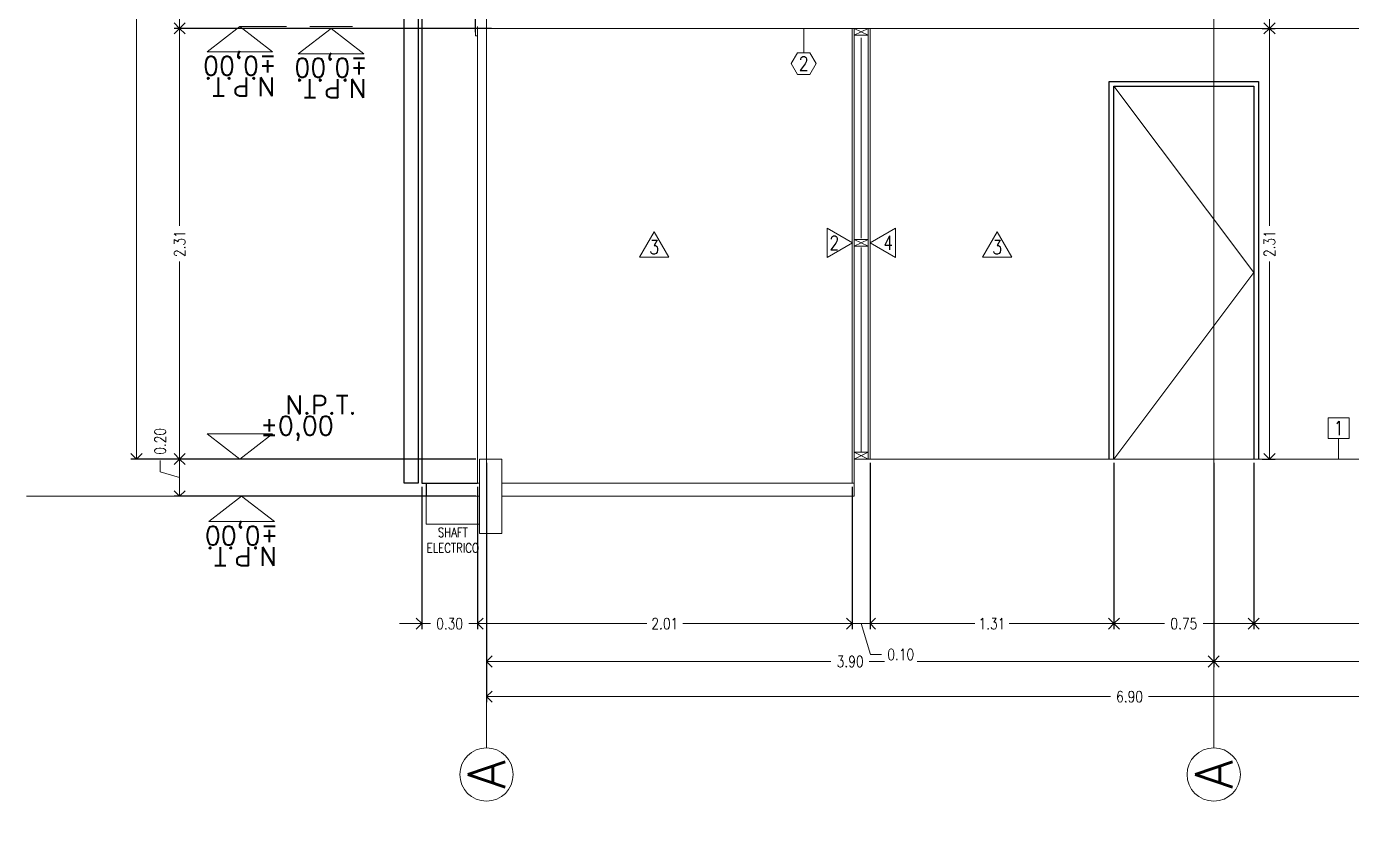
# Model space of a CAD drawing. Header units: inches. Extents: x 10.8 to 60.4, y 12.2 to 79.7.
# Drawn here: x 46.15 to 53.26, y 15.49 to 19.75 of the extents above; entities that cross this region are included whole.
import ezdxf
from ezdxf.enums import TextEntityAlignment as Align

# ---------------------------------------------------------------- set-up
doc = ezdxf.new("R2010")
doc.units = ezdxf.units.IN
doc.header["$MEASUREMENT"] = 0
doc.linetypes.add('HIDDEN', pattern=[0.375, 0.25, -0.125])
doc.layers.get('DEFPOINTS').update_dxf_attribs({"color": 210})
for name, color, linetype, lineweight in [('A-ANNO-DIMS', 3, 'Continuous', 18), ('A-ANNO-SYMB', 3, 'Continuous', 18), ('A-ANNO-TEXT', 3, 'Continuous', 18), ('A-DETL-MBND', 3, 'Continuous', 18), ('A-ELEV-IDEN', 3, 'Continuous', 18), ('A-ELEV-MBE2', 4, 'Continuous', 25), ('A-ELEV-OVHD', 3, 'HIDDEN', 18), ('A-WALL-PATT', 8, 'Continuous', 18), ('A-WALL-STUD', 3, 'Continuous', 18)]:
    doc.layers.add(name, color=color, linetype=linetype, lineweight=lineweight)
doc.styles.add('E-ROMANS', font='romans.shx', dxfattribs={"width": 0.8})
doc.dimstyles.new('E-0050_ARW_12', dxfattribs={"dimscale": 0.001, "dimtxt": 60, "dimasz": 60, "dimexe": 30, "dimexo": 20, "dimgap": 30, "dimtad": 0, "dimzin": 0, "dimdsep": 46, "dimtxsty": 'E-ROMANS', "dimblk": 'OPEN90', "dimcen": 30, "dimclrd": 256, "dimclre": 256, "dimclrt": 256, "dimadec": 0, "dimazin": 0, "dimtfac": 1, "dimtmove": 1, "dimatfit": 3, "dimldrblk": 'OPEN90', "dimfxl": 1, "dimtfill": 1, "dimtolj": 1, "dimtzin": 0, "dimlwd": -1, "dimarcsym": 0})

# ---------------------------------------------------------------- blocks, each defined once
blk = doc.blocks.new('_Open90')
at = {"color": 0, "linetype": 'ByBlock', "lineweight": -2}
for p, q in [((0, 0), (-1, 0)), ((-0.5, 0.5), (0, 0)), ((0, 0), (-0.5, -0.5))]:
    blk.add_line(p, q, dxfattribs=at)
blk = doc.blocks.new('*D1380')
at = {"layer": 'A-ANNO-DIMS', "lineweight": -2, "transparency": 16777216}
for p, q in [((48.6151, 17.4017), (48.6151, 16.1266)), ((55.5171, 15.5069), (55.5171, 16.1866))]:
    blk.add_line(p, q, dxfattribs=at)
at = {"layer": 'A-ANNO-DIMS', "transparency": 16777216}
for p, q in [((48.6751, 16.1566), (51.9641, 16.1566)), ((55.4571, 16.1566), (52.1681, 16.1566))]:
    blk.add_line(p, q, dxfattribs=at)
at = {"layer": 'DEFPOINTS', "color": 0, "transparency": 16777216}
for p in [(48.6151, 17.4217), (55.5171, 16.1566), (55.5171, 15.4869)]:
    blk.add_point(p, dxfattribs=at)
at = {"layer": 'A-ANNO-DIMS', "transparency": 16777216, "xscale": 0.06, "yscale": 0.06, "zscale": 0.06, "rotation": 180}
blk.add_blockref('_Open90', (48.6151, 16.1566), dxfattribs=at)
at = {"layer": 'A-ANNO-DIMS', "transparency": 16777216, "xscale": 0.06, "yscale": 0.06, "zscale": 0.06}
blk.add_blockref('_Open90', (55.5171, 16.1566), dxfattribs=at)
at = {"layer": 'A-ANNO-DIMS', "transparency": 16777216, "insert": (52.0661, 16.1566), "char_height": 0.06, "attachment_point": 5, "style": 'E-ROMANS', "bg_fill": 3, "box_fill_scale": 1.25, "bg_fill_color": 256, "bg_fill_true_color": 13158600, "bg_fill_transparency": 0}
blk.add_mtext('\\A1;6.90', dxfattribs=at)
blk = doc.blocks.new('*D1301')
at = {"layer": 'A-ANNO-DIMS', "lineweight": -2, "transparency": 16777216}
for p, q in [((55.5171, 17.5413), (55.5171, 16.3152)), ((52.5181, 17.4113), (52.5181, 16.3152))]:
    blk.add_line(p, q, dxfattribs=at)
at = {"layer": 'A-ANNO-DIMS', "transparency": 16777216}
for p, q in [((52.5781, 16.3452), (53.9145, 16.3452)), ((55.4571, 16.3452), (54.1207, 16.3452))]:
    blk.add_line(p, q, dxfattribs=at)
at = {"layer": 'DEFPOINTS', "color": 0, "transparency": 16777216}
for p in [(55.5171, 17.5613), (52.5181, 17.4313), (55.5171, 16.3452)]:
    blk.add_point(p, dxfattribs=at)
at = {"layer": 'A-ANNO-DIMS', "transparency": 16777216, "xscale": 0.06, "yscale": 0.06, "zscale": 0.06, "rotation": 180}
blk.add_blockref('_Open90', (52.5181, 16.3452), dxfattribs=at)
at = {"layer": 'A-ANNO-DIMS', "transparency": 16777216, "xscale": 0.06, "yscale": 0.06, "zscale": 0.06}
blk.add_blockref('_Open90', (55.5171, 16.3452), dxfattribs=at)
at = {"layer": 'A-ANNO-DIMS', "transparency": 16777216, "insert": (54.0176, 16.3452), "char_height": 0.06, "attachment_point": 5, "style": 'E-ROMANS', "bg_fill": 3, "box_fill_scale": 1.25, "bg_fill_color": 256, "bg_fill_true_color": 13158600, "bg_fill_transparency": 0}
blk.add_mtext('\\A1;3.00', dxfattribs=at)
blk = doc.blocks.new('*D1302')
at = {"layer": 'A-ANNO-DIMS', "lineweight": -2, "transparency": 16777216}
for p, q in [((48.6151, 17.4113), (48.6151, 16.3152)), ((52.5181, 17.4113), (52.5181, 16.3152))]:
    blk.add_line(p, q, dxfattribs=at)
at = {"layer": 'A-ANNO-DIMS', "transparency": 16777216}
for p, q in [((48.6751, 16.3452), (50.4635, 16.3452)), ((52.4581, 16.3452), (50.6697, 16.3452))]:
    blk.add_line(p, q, dxfattribs=at)
at = {"layer": 'DEFPOINTS', "color": 0, "transparency": 16777216}
for p in [(48.6151, 17.4313), (52.5181, 17.4313), (48.6151, 16.3452)]:
    blk.add_point(p, dxfattribs=at)
at = {"layer": 'A-ANNO-DIMS', "transparency": 16777216, "xscale": 0.06, "yscale": 0.06, "zscale": 0.06, "rotation": 180}
blk.add_blockref('_Open90', (48.6151, 16.3452), dxfattribs=at)
at = {"layer": 'A-ANNO-DIMS', "transparency": 16777216, "xscale": 0.06, "yscale": 0.06, "zscale": 0.06}
blk.add_blockref('_Open90', (52.5181, 16.3452), dxfattribs=at)
at = {"layer": 'A-ANNO-DIMS', "transparency": 16777216, "insert": (50.5666, 16.3452), "char_height": 0.06, "attachment_point": 5, "style": 'E-ROMANS', "bg_fill": 3, "box_fill_scale": 1.25, "bg_fill_color": 256, "bg_fill_true_color": 13158600, "bg_fill_transparency": 0}
blk.add_mtext('\\A1;3.90', dxfattribs=at)
blk = doc.blocks.new('*D1304')
at = {"layer": 'A-ANNO-DIMS', "transparency": 16777216}
for p, q in [((46.8633, 17.3628), (46.8633, 17.4228)), ((46.9683, 17.3313), (46.8633, 17.3628)), ((46.9683, 17.2913), (46.9683, 17.3713))]:
    blk.add_line(p, q, dxfattribs=at)
at = {"layer": 'A-ANNO-DIMS', "lineweight": -2, "transparency": 16777216}
for p, q in [((48.5576, 17.4313), (46.9383, 17.4313)), ((48.5576, 17.2313), (46.9383, 17.2313))]:
    blk.add_line(p, q, dxfattribs=at)
at = {"layer": 'DEFPOINTS', "color": 0, "transparency": 16777216}
for p in [(46.9683, 17.4313), (48.5776, 17.4313), (48.5776, 17.2313)]:
    blk.add_point(p, dxfattribs=at)
at = {"layer": 'A-ANNO-DIMS', "transparency": 16777216, "xscale": 0.06, "yscale": 0.06, "zscale": 0.06, "rotation": 270}
blk.add_blockref('_Open90', (46.9683, 17.2313), dxfattribs=at)
at = {"layer": 'A-ANNO-DIMS', "transparency": 16777216, "insert": (46.8633, 17.526), "char_height": 0.06, "attachment_point": 5, "rotation": 90, "style": 'E-ROMANS', "bg_fill": 3, "box_fill_scale": 1.25, "bg_fill_color": 256, "bg_fill_true_color": 13158600, "bg_fill_transparency": 0}
blk.add_mtext('\\A1;0.20', dxfattribs=at)
at = {"layer": 'A-ANNO-DIMS', "transparency": 16777216, "xscale": 0.06, "yscale": 0.06, "zscale": 0.06, "rotation": 90}
blk.add_blockref('_Open90', (46.9683, 17.4313), dxfattribs=at)
blk = doc.blocks.new('*D1305')
at = {"layer": 'A-ANNO-DIMS', "lineweight": -2, "transparency": 16777216}
for p, q in [((48.6426, 19.7413), (46.9383, 19.7413)), ((48.5576, 17.4313), (46.9383, 17.4313))]:
    blk.add_line(p, q, dxfattribs=at)
at = {"layer": 'A-ANNO-DIMS', "transparency": 16777216}
for p, q in [((46.9683, 19.6813), (46.9683, 18.6826)), ((46.9683, 17.4913), (46.9683, 18.49))]:
    blk.add_line(p, q, dxfattribs=at)
at = {"layer": 'DEFPOINTS', "color": 0, "transparency": 16777216}
for p in [(46.9683, 19.7413), (48.6626, 19.7413), (48.5776, 17.4313)]:
    blk.add_point(p, dxfattribs=at)
at = {"layer": 'A-ANNO-DIMS', "transparency": 16777216, "xscale": 0.06, "yscale": 0.06, "zscale": 0.06}
for p, rotation in [((46.9683, 19.7413), 90), ((46.9683, 17.4313), 270)]:
    blk.add_blockref('_Open90', p, dxfattribs=dict(at, rotation=rotation))
at = {"layer": 'A-ANNO-DIMS', "transparency": 16777216, "insert": (46.9683, 18.5863), "char_height": 0.06, "attachment_point": 5, "rotation": 90, "style": 'E-ROMANS', "bg_fill": 3, "box_fill_scale": 1.25, "bg_fill_color": 256, "bg_fill_true_color": 13158600, "bg_fill_transparency": 0}
blk.add_mtext('\\A1;2.31', dxfattribs=at)
blk = doc.blocks.new('*D1306')
at = {"layer": 'A-ANNO-DIMS', "transparency": 16777216}
for p, q in [((46.8633, 19.8653), (46.8633, 19.9253)), ((46.9683, 19.8338), (46.8633, 19.8653)), ((46.9683, 19.8013), (46.9683, 19.8663))]:
    blk.add_line(p, q, dxfattribs=at)
at = {"layer": 'A-ANNO-DIMS', "lineweight": -2, "transparency": 16777216}
for p, q in [((48.6316, 19.9263), (46.9383, 19.9263)), ((48.6426, 19.7413), (46.9383, 19.7413))]:
    blk.add_line(p, q, dxfattribs=at)
at = {"layer": 'DEFPOINTS', "color": 0, "transparency": 16777216}
for p in [(46.9683, 19.9263), (48.6516, 19.9263), (48.6626, 19.7413)]:
    blk.add_point(p, dxfattribs=at)
at = {"layer": 'A-ANNO-DIMS', "transparency": 16777216, "xscale": 0.06, "yscale": 0.06, "zscale": 0.06, "rotation": 270}
blk.add_blockref('_Open90', (46.9683, 19.7413), dxfattribs=at)
at = {"layer": 'A-ANNO-DIMS', "transparency": 16777216, "insert": (46.8633, 20.0273), "char_height": 0.06, "attachment_point": 5, "rotation": 90, "style": 'E-ROMANS', "bg_fill": 3, "box_fill_scale": 1.25, "bg_fill_color": 256, "bg_fill_true_color": 13158600, "bg_fill_transparency": 0}
blk.add_mtext('\\A1;0.19', dxfattribs=at)
at = {"layer": 'A-ANNO-DIMS', "transparency": 16777216, "xscale": 0.06, "yscale": 0.06, "zscale": 0.06, "rotation": 90}
blk.add_blockref('_Open90', (46.9683, 19.9263), dxfattribs=at)
blk = doc.blocks.new('*D1308')
at = {"layer": 'A-ANNO-DIMS', "lineweight": -2, "transparency": 16777216}
for p, q in [((48.2351, 23.6283), (46.7065, 23.6283)), ((48.5576, 17.4313), (46.7065, 17.4313))]:
    blk.add_line(p, q, dxfattribs=at)
at = {"layer": 'A-ANNO-DIMS', "transparency": 16777216}
for p, q in [((46.7365, 23.5683), (46.7365, 20.6318)), ((46.7365, 17.4913), (46.7365, 20.4278))]:
    blk.add_line(p, q, dxfattribs=at)
at = {"layer": 'DEFPOINTS', "color": 0, "transparency": 16777216}
for p in [(46.7365, 23.6283), (48.2551, 23.6283), (48.5776, 17.4313)]:
    blk.add_point(p, dxfattribs=at)
at = {"layer": 'A-ANNO-DIMS', "transparency": 16777216, "xscale": 0.06, "yscale": 0.06, "zscale": 0.06}
for p, rotation in [((46.7365, 23.6283), 90), ((46.7365, 17.4313), 270)]:
    blk.add_blockref('_Open90', p, dxfattribs=dict(at, rotation=rotation))
at = {"layer": 'A-ANNO-DIMS', "transparency": 16777216, "insert": (46.7365, 20.5298), "char_height": 0.06, "attachment_point": 5, "rotation": 90, "style": 'E-ROMANS', "bg_fill": 3, "box_fill_scale": 1.25, "bg_fill_color": 256, "bg_fill_true_color": 13158600, "bg_fill_transparency": 0}
blk.add_mtext('\\A1;6.20', dxfattribs=at)
blk = doc.blocks.new('*D1398')
at = {"layer": 'A-ANNO-DIMS', "lineweight": -2, "transparency": 16777216}
for p, q in [((48.2676, 17.2813), (48.2676, 16.5181)), ((48.5666, 17.2813), (48.5666, 16.5181))]:
    blk.add_line(p, q, dxfattribs=at)
at = {"layer": 'A-ANNO-DIMS', "transparency": 16777216}
for p, q in [((48.2076, 16.5481), (48.1476, 16.5481)), ((48.2676, 16.5481), (48.314, 16.5481)), ((48.5666, 16.5481), (48.5203, 16.5481)), ((48.6266, 16.5481), (48.6866, 16.5481))]:
    blk.add_line(p, q, dxfattribs=at)
at = {"layer": 'DEFPOINTS', "color": 0, "transparency": 16777216}
for p in [(48.2676, 17.3013), (48.5666, 17.3013), (48.5666, 16.5481)]:
    blk.add_point(p, dxfattribs=at)
at = {"layer": 'A-ANNO-DIMS', "transparency": 16777216, "xscale": 0.06, "yscale": 0.06, "zscale": 0.06}
blk.add_blockref('_Open90', (48.2676, 16.5481), dxfattribs=at)
at = {"layer": 'A-ANNO-DIMS', "transparency": 16777216, "xscale": 0.06, "yscale": 0.06, "zscale": 0.06, "rotation": 180}
blk.add_blockref('_Open90', (48.5666, 16.5481), dxfattribs=at)
at = {"layer": 'A-ANNO-DIMS', "transparency": 16777216, "insert": (48.4171, 16.5481), "char_height": 0.06, "attachment_point": 5, "style": 'E-ROMANS', "bg_fill": 3, "box_fill_scale": 1.25, "bg_fill_color": 256, "bg_fill_true_color": 13158600, "bg_fill_transparency": 0}
blk.add_mtext('\\A1;0.30', dxfattribs=at)
blk = doc.blocks.new('*D1399')
at = {"layer": 'A-ANNO-DIMS', "lineweight": -2, "transparency": 16777216}
for p, q in [((48.5666, 17.2813), (48.5666, 16.5181)), ((50.5776, 17.2813), (50.5776, 16.5181))]:
    blk.add_line(p, q, dxfattribs=at)
at = {"layer": 'A-ANNO-DIMS', "transparency": 16777216}
for p, q in [((48.6266, 16.5481), (49.4758, 16.5481)), ((50.5176, 16.5481), (49.6684, 16.5481))]:
    blk.add_line(p, q, dxfattribs=at)
at = {"layer": 'DEFPOINTS', "color": 0, "transparency": 16777216}
for p in [(48.5666, 17.3013), (50.5776, 17.3013), (50.5776, 16.5481)]:
    blk.add_point(p, dxfattribs=at)
at = {"layer": 'A-ANNO-DIMS', "transparency": 16777216, "xscale": 0.06, "yscale": 0.06, "zscale": 0.06, "rotation": 180}
blk.add_blockref('_Open90', (48.5666, 16.5481), dxfattribs=at)
at = {"layer": 'A-ANNO-DIMS', "transparency": 16777216, "xscale": 0.06, "yscale": 0.06, "zscale": 0.06}
blk.add_blockref('_Open90', (50.5776, 16.5481), dxfattribs=at)
at = {"layer": 'A-ANNO-DIMS', "transparency": 16777216, "insert": (49.5721, 16.5481), "char_height": 0.06, "attachment_point": 5, "style": 'E-ROMANS', "bg_fill": 3, "box_fill_scale": 1.25, "bg_fill_color": 256, "bg_fill_true_color": 13158600, "bg_fill_transparency": 0}
blk.add_mtext('\\A1;2.01', dxfattribs=at)
blk = doc.blocks.new('*D1309')
at = {"layer": 'A-ANNO-DIMS', "lineweight": -2, "transparency": 16777216}
for p, q in [((50.6736, 17.4113), (50.6736, 16.5181)), ((50.5776, 17.2813), (50.5776, 16.5181))]:
    blk.add_line(p, q, dxfattribs=at)
at = {"layer": 'A-ANNO-DIMS', "transparency": 16777216}
for p, q in [((50.5176, 16.5481), (50.4576, 16.5481)), ((50.5776, 16.5481), (50.6736, 16.5481)), ((50.5776, 16.5481), (50.6736, 16.5481)), ((50.6256, 16.5481), (50.6751, 16.3831)), ((50.7336, 16.5481), (50.7936, 16.5481)), ((50.6751, 16.3831), (50.7351, 16.3831))]:
    blk.add_line(p, q, dxfattribs=at)
at = {"layer": 'DEFPOINTS', "color": 0, "transparency": 16777216}
for p in [(50.6736, 17.4313), (50.5776, 17.3013), (50.6736, 16.5481)]:
    blk.add_point(p, dxfattribs=at)
at = {"layer": 'A-ANNO-DIMS', "transparency": 16777216, "xscale": 0.06, "yscale": 0.06, "zscale": 0.06}
blk.add_blockref('_Open90', (50.5776, 16.5481), dxfattribs=at)
at = {"layer": 'A-ANNO-DIMS', "transparency": 16777216, "xscale": 0.06, "yscale": 0.06, "zscale": 0.06, "rotation": 180}
blk.add_blockref('_Open90', (50.6736, 16.5481), dxfattribs=at)
at = {"layer": 'A-ANNO-DIMS', "transparency": 16777216, "insert": (50.8383, 16.3831), "char_height": 0.06, "attachment_point": 5, "style": 'E-ROMANS', "bg_fill": 3, "box_fill_scale": 1.25, "bg_fill_color": 256, "bg_fill_true_color": 13158600, "bg_fill_transparency": 0}
blk.add_mtext('\\A1;0.10', dxfattribs=at)
blk = doc.blocks.new('*D1310')
at = {"layer": 'A-ANNO-DIMS', "lineweight": -2, "transparency": 16777216}
for p, q in [((50.6736, 17.4113), (50.6736, 16.5181)), ((51.9826, 17.4113), (51.9826, 16.5181))]:
    blk.add_line(p, q, dxfattribs=at)
at = {"layer": 'A-ANNO-DIMS', "transparency": 16777216}
for p, q in [((50.7336, 16.5481), (51.2352, 16.5481)), ((51.9226, 16.5481), (51.421, 16.5481))]:
    blk.add_line(p, q, dxfattribs=at)
at = {"layer": 'DEFPOINTS', "color": 0, "transparency": 16777216}
for p in [(50.6736, 17.4313), (51.9826, 17.4313), (51.9826, 16.5481)]:
    blk.add_point(p, dxfattribs=at)
at = {"layer": 'A-ANNO-DIMS', "transparency": 16777216, "xscale": 0.06, "yscale": 0.06, "zscale": 0.06, "rotation": 180}
blk.add_blockref('_Open90', (50.6736, 16.5481), dxfattribs=at)
at = {"layer": 'A-ANNO-DIMS', "transparency": 16777216, "xscale": 0.06, "yscale": 0.06, "zscale": 0.06}
blk.add_blockref('_Open90', (51.9826, 16.5481), dxfattribs=at)
at = {"layer": 'A-ANNO-DIMS', "transparency": 16777216, "insert": (51.3281, 16.5481), "char_height": 0.06, "attachment_point": 5, "style": 'E-ROMANS', "bg_fill": 3, "box_fill_scale": 1.25, "bg_fill_color": 256, "bg_fill_true_color": 13158600, "bg_fill_transparency": 0}
blk.add_mtext('\\A1;1.31', dxfattribs=at)
blk = doc.blocks.new('*D1311')
at = {"layer": 'A-ANNO-DIMS', "lineweight": -2, "transparency": 16777216}
for p, q in [((51.9826, 17.4113), (51.9826, 16.5181)), ((52.7326, 17.4113), (52.7326, 16.5181))]:
    blk.add_line(p, q, dxfattribs=at)
at = {"layer": 'A-ANNO-DIMS', "transparency": 16777216}
for p, q in [((52.0426, 16.5481), (52.2545, 16.5481)), ((52.6726, 16.5481), (52.4607, 16.5481))]:
    blk.add_line(p, q, dxfattribs=at)
at = {"layer": 'DEFPOINTS', "color": 0, "transparency": 16777216}
for p in [(51.9826, 17.4313), (52.7326, 17.4313), (52.7326, 16.5481)]:
    blk.add_point(p, dxfattribs=at)
at = {"layer": 'A-ANNO-DIMS', "transparency": 16777216, "xscale": 0.06, "yscale": 0.06, "zscale": 0.06, "rotation": 180}
blk.add_blockref('_Open90', (51.9826, 16.5481), dxfattribs=at)
at = {"layer": 'A-ANNO-DIMS', "transparency": 16777216, "xscale": 0.06, "yscale": 0.06, "zscale": 0.06}
blk.add_blockref('_Open90', (52.7326, 16.5481), dxfattribs=at)
at = {"layer": 'A-ANNO-DIMS', "transparency": 16777216, "insert": (52.3576, 16.5481), "char_height": 0.06, "attachment_point": 5, "style": 'E-ROMANS', "bg_fill": 3, "box_fill_scale": 1.25, "bg_fill_color": 256, "bg_fill_true_color": 13158600, "bg_fill_transparency": 0}
blk.add_mtext('\\A1;0.75', dxfattribs=at)
blk = doc.blocks.new('*D1400')
at = {"layer": 'A-ANNO-DIMS', "lineweight": -2, "transparency": 16777216}
for p, q in [((52.7326, 17.4113), (52.7326, 16.5181)), ((55.4696, 17.4113), (55.4696, 16.5181))]:
    blk.add_line(p, q, dxfattribs=at)
at = {"layer": 'A-ANNO-DIMS', "transparency": 16777216}
for p, q in [((52.7926, 16.5481), (53.9968, 16.5481)), ((55.4096, 16.5481), (54.2054, 16.5481))]:
    blk.add_line(p, q, dxfattribs=at)
at = {"layer": 'DEFPOINTS', "color": 0, "transparency": 16777216}
for p in [(52.7326, 17.4313), (55.4696, 17.4313), (55.4696, 16.5481)]:
    blk.add_point(p, dxfattribs=at)
at = {"layer": 'A-ANNO-DIMS', "transparency": 16777216, "xscale": 0.06, "yscale": 0.06, "zscale": 0.06, "rotation": 180}
blk.add_blockref('_Open90', (52.7326, 16.5481), dxfattribs=at)
at = {"layer": 'A-ANNO-DIMS', "transparency": 16777216, "xscale": 0.06, "yscale": 0.06, "zscale": 0.06}
blk.add_blockref('_Open90', (55.4696, 16.5481), dxfattribs=at)
at = {"layer": 'A-ANNO-DIMS', "transparency": 16777216, "insert": (54.1011, 16.5481), "char_height": 0.06, "attachment_point": 5, "style": 'E-ROMANS', "bg_fill": 3, "box_fill_scale": 1.25, "bg_fill_color": 256, "bg_fill_true_color": 13158600, "bg_fill_transparency": 0}
blk.add_mtext('\\A1;2.74', dxfattribs=at)
blk = doc.blocks.new('*D1403')
at = {"layer": 'A-ANNO-DIMS', "transparency": 16777216}
for p, q in [((48.6041, 20.14), (48.6356, 20.245)), ((48.6356, 20.245), (48.6956, 20.245)), ((48.4966, 20.14), (48.4366, 20.14)), ((48.5566, 20.14), (48.6516, 20.14)), ((48.5566, 20.14), (48.6516, 20.14)), ((48.7116, 20.14), (48.7716, 20.14))]:
    blk.add_line(p, q, dxfattribs=at)
at = {"layer": 'A-ANNO-DIMS', "lineweight": -2, "transparency": 16777216}
for p, q in [((48.5566, 19.7213), (48.5566, 20.17)), ((48.6516, 19.9463), (48.6516, 20.17))]:
    blk.add_line(p, q, dxfattribs=at)
at = {"layer": 'DEFPOINTS', "color": 0, "transparency": 16777216}
for p in [(48.6516, 20.14), (48.6516, 19.9263), (48.5566, 19.7013)]:
    blk.add_point(p, dxfattribs=at)
at = {"layer": 'A-ANNO-DIMS', "transparency": 16777216, "xscale": 0.06, "yscale": 0.06, "zscale": 0.06}
blk.add_blockref('_Open90', (48.5566, 20.14), dxfattribs=at)
at = {"layer": 'A-ANNO-DIMS', "transparency": 16777216, "insert": (48.7988, 20.245), "char_height": 0.06, "attachment_point": 5, "style": 'E-ROMANS', "bg_fill": 3, "box_fill_scale": 1.25, "bg_fill_color": 256, "bg_fill_true_color": 13158600, "bg_fill_transparency": 0}
blk.add_mtext('\\A1;0.10', dxfattribs=at)
at = {"layer": 'A-ANNO-DIMS', "transparency": 16777216, "xscale": 0.06, "yscale": 0.06, "zscale": 0.06, "rotation": 180}
blk.add_blockref('_Open90', (48.6516, 20.14), dxfattribs=at)
blk = doc.blocks.new('*D1409')
at = {"layer": 'A-ANNO-DIMS', "lineweight": -2, "transparency": 16777216}
for p, q in [((52.7776, 19.7413), (52.847, 19.7413)), ((52.7776, 17.4313), (52.847, 17.4313))]:
    blk.add_line(p, q, dxfattribs=at)
at = {"layer": 'A-ANNO-DIMS', "transparency": 16777216}
for p, q in [((52.817, 19.6813), (52.817, 18.6826)), ((52.817, 17.4913), (52.817, 18.49))]:
    blk.add_line(p, q, dxfattribs=at)
at = {"layer": 'DEFPOINTS', "color": 0, "transparency": 16777216}
for p in [(52.7576, 19.7413), (52.817, 19.7413), (52.7576, 17.4313)]:
    blk.add_point(p, dxfattribs=at)
at = {"layer": 'A-ANNO-DIMS', "transparency": 16777216, "xscale": 0.06, "yscale": 0.06, "zscale": 0.06}
for p, rotation in [((52.817, 19.7413), 90), ((52.817, 17.4313), 270)]:
    blk.add_blockref('_Open90', p, dxfattribs=dict(at, rotation=rotation))
at = {"layer": 'A-ANNO-DIMS', "transparency": 16777216, "insert": (52.817, 18.5863), "char_height": 0.06, "attachment_point": 5, "rotation": 90, "style": 'E-ROMANS', "bg_fill": 3, "box_fill_scale": 1.25, "bg_fill_color": 256, "bg_fill_true_color": 13158600, "bg_fill_transparency": 0}
blk.add_mtext('\\A1;2.31', dxfattribs=at)
blk = doc.blocks.new('*D1410')
at = {"layer": 'A-ANNO-DIMS', "lineweight": -2, "transparency": 16777216}
for p, q in [((52.797, 19.9263), (52.787, 19.9263)), ((52.7776, 19.7413), (52.847, 19.7413))]:
    blk.add_line(p, q, dxfattribs=at)
at = {"layer": 'A-ANNO-DIMS', "transparency": 16777216}
for p, q in [((52.982, 19.8833), (52.982, 19.9433)), ((52.817, 19.8338), (52.982, 19.8833)), ((52.817, 19.8013), (52.817, 19.8663))]:
    blk.add_line(p, q, dxfattribs=at)
at = {"layer": 'DEFPOINTS', "color": 0, "transparency": 16777216}
for p in [(52.817, 19.9263), (52.817, 19.9263), (52.7576, 19.7413)]:
    blk.add_point(p, dxfattribs=at)
at = {"layer": 'A-ANNO-DIMS', "transparency": 16777216, "xscale": 0.06, "yscale": 0.06, "zscale": 0.06}
for p, rotation in [((52.817, 19.9263), 90), ((52.817, 19.7413), 270)]:
    blk.add_blockref('_Open90', p, dxfattribs=dict(at, rotation=rotation))
at = {"layer": 'A-ANNO-DIMS', "transparency": 16777216, "insert": (52.982, 20.0453), "char_height": 0.06, "attachment_point": 5, "rotation": 90, "style": 'E-ROMANS', "bg_fill": 3, "box_fill_scale": 1.25, "bg_fill_color": 256, "bg_fill_true_color": 13158600, "bg_fill_transparency": 0}
blk.add_mtext('\\A1;0.19', dxfattribs=at)

msp = doc.modelspace()

# ---------------------------------------------------------------- linework, layer by layer
at = {"layer": 'A-ANNO-SYMB'}
for p, q in [((48.6151, 15.8818), (48.6151, 24.4916)), ((52.5181, 15.8818), (52.5181, 24.4916)), ((50.5886, 17.4313), (55.5546, 17.4313)), ((46.1463, 17.2313), (48.5776, 17.2313))]:
    msp.add_line(p, q, dxfattribs=at)
at = {"layer": 'A-ANNO-SYMB', "linetype": 'HIDDEN'}
for p, q in [((47.2912, 19.7513), (47.8952, 19.7513)), ((47.2912, 17.4313), (47.8952, 17.4313))]:
    msp.add_line(p, q, dxfattribs=at)
msp.add_lwpolyline([(47.7811, 19.7413), (47.8952, 19.7413)], dxfattribs=at)
at = {"layer": 'A-ANNO-SYMB'}
for points in [[(49.5148, 18.6502), (49.5932, 18.5144), (49.4364, 18.5144)], [(49.5148, 18.6502), (49.5932, 18.5144), (49.4364, 18.5144)], [(51.3556, 18.6502), (51.4341, 18.5144), (51.2772, 18.5144)], [(51.3556, 18.6502), (51.4341, 18.5144), (51.2772, 18.5144)]]:
    msp.add_lwpolyline(points, close=True, dxfattribs=at)
msp.add_lwpolyline([(47.1244, 17.0954), (47.4765, 17.0954)], dxfattribs=at)
at = {"layer": 'A-DETL-MBND'}
for p, q in [((50.5886, 17.4673), (50.5886, 19.7413)), ((48.5776, 17.2313), (48.5776, 17.3013))]:
    msp.add_line(p, q, dxfattribs=at)
for points in [[(48.5666, 19.7013), (48.5566, 19.7013), (48.5566, 22.0913)], [(48.5776, 17.3013), (48.5666, 17.3013), (48.5666, 19.7513)], [(48.5666, 19.7413), (52.4706, 19.7413)], [(52.4706, 19.7413), (55.4796, 19.7413)]]:
    msp.add_lwpolyline(points, dxfattribs=at)
at = {"layer": 'A-ELEV-MBE2'}
for p, q in [((48.2676, 22.0745), (48.2676, 17.3013)), ((48.2476, 17.3013), (48.1726, 17.3013)), ((48.2916, 17.3013), (48.2916, 17.2313))]:
    msp.add_line(p, q, dxfattribs=at)
for points in [[(48.1726, 17.3013), (48.1726, 22.1293)], [(48.2476, 22.1293), (48.2476, 17.3013)], [(48.2676, 17.3013), (48.5666, 17.3013)]]:
    msp.add_lwpolyline(points, dxfattribs=at)
at = {"layer": 'A-ELEV-OVHD'}
msp.add_line((50.3173, 19.6104), (50.3173, 19.7413), dxfattribs=at)
for points in [[(50.2836, 19.4938), (50.25, 19.5521), (50.2836, 19.6104), (50.351, 19.6104), (50.3846, 19.5521), (50.351, 19.4938)], [(50.5786, 18.5913), (50.4428, 18.5129), (50.4428, 18.6698)], [(50.6736, 18.5913), (50.8095, 18.5129), (50.8095, 18.6698)]]:
    msp.add_lwpolyline(points, close=True, dxfattribs=at)
at = {"layer": 'A-WALL-PATT', "ltscale": 0.1}
for p, q in [((50.6261, 19.6913), (50.6261, 18.6163)), ((50.6261, 18.5663), (50.6261, 17.4673))]:
    msp.add_line(p, q, dxfattribs=at)
at = {"layer": 'A-WALL-STUD'}
for p, q in [((50.5886, 19.7053), (50.6636, 19.7413)), ((50.6636, 19.7053), (50.5886, 19.7413)), ((50.5886, 18.5733), (50.6636, 18.6093)), ((50.6636, 18.5733), (50.5886, 18.6093))]:
    msp.add_line(p, q, dxfattribs=at)
for points in [[(50.5886, 19.7053), (50.6636, 19.7053), (50.6636, 19.7413), (50.5886, 19.7413)], [(50.5886, 18.5733), (50.6636, 18.5733), (50.6636, 18.6093), (50.5886, 18.6093)]]:
    msp.add_lwpolyline(points, close=True, dxfattribs=at)

# ---------------------------------------------------------------- texts
at = {"layer": 'A-ANNO-TEXT', "char_height": 0.075, "attachment_point": 5, "style": 'E-ROMANS'}
for s, insert, rotation in [('\\pi-0.45,l0.45,t0.45;2', (50.3173, 19.5521), 359.99952), ('\\pi-0.45,l0.45,t0.45;3', (49.5148, 18.567), 359.99952), ('\\pi-0.45,l0.45,t0.45;2', (50.4817, 18.5913), 359.99952), ('\\pi-0.45,l0.45,t0.45;4', (50.7705, 18.5913), 0.00048), ('\\pi-0.45,l0.45,t0.45;3', (51.3556, 18.567), 359.99952)]:
    msp.add_mtext(s, dxfattribs=dict(at, insert=insert, rotation=rotation))
at = {"layer": 'A-ANNO-TEXT', "style": 'E-ROMANS'}
for tag, text, p in [('%%P0,00', '0.00', (47.3005, 17.1001)), ('N.P.T.', 'N.', (47.3005, 16.9885))]:
    msp.add_attdef(tag, text=text, height=0.1, rotation=180, dxfattribs=at).set_placement(p, align=Align.BOTTOM_CENTER)

# ---------------------------------------------------------------- next in the draw order: dimensions: what is measured, and where the dimension line sits
at = {"layer": 'A-ANNO-DIMS'}
dim = msp.add_linear_dim(base=(46.9683, 17.4313), p1=(48.5776, 17.2313), p2=(48.5776, 17.4313), angle=90, dimstyle='E-0050_ARW_12', dxfattribs=at)
dim.commit()
dim.dimension.update_dxf_attribs({"geometry": '*D1304', "text_midpoint": (46.8633, 17.4528)})
dim = msp.add_linear_dim(base=(55.5171, 16.1566), p1=(48.6151, 17.4217), p2=(55.5171, 15.4869), dimstyle='E-0050_ARW_12', dxfattribs=at)
dim.commit()
dim.dimension.update_dxf_attribs({"geometry": '*D1380', "text_midpoint": (52.0661, 16.1566)})

# ---------------------------------------------------------------- next in the draw order: linework, layer by layer
at = {"layer": 'A-ANNO-SYMB'}
msp.add_lwpolyline([(47.1244, 17.0954), (47.3005, 17.2313), (47.4765, 17.0954)], dxfattribs=at)
for centre in [(48.6151, 15.7388), (52.5181, 15.7388)]:
    msp.add_circle(centre, 0.143, dxfattribs=at)

# ---------------------------------------------------------------- next in the draw order: texts
at = {"layer": 'A-ANNO-TEXT', "style": 'E-ROMANS'}
for p in [(48.6151, 15.7388), (52.5181, 15.7388)]:
    msp.add_attdef('A', text='0.00', height=0.2, rotation=90, dxfattribs=at).set_placement(p, align=Align.MIDDLE_CENTER)

# ---------------------------------------------------------------- next in the draw order: dimensions: what is measured, and where the dimension line sits
at = {"layer": 'A-ANNO-DIMS'}
dim = msp.add_linear_dim(base=(55.5171, 16.3452), p1=(52.5181, 17.4313), p2=(55.5171, 17.5613), dimstyle='E-0050_ARW_12', dxfattribs=at)
dim.commit()
dim.dimension.update_dxf_attribs({"geometry": '*D1301', "text_midpoint": (54.0176, 16.3452)})

# ---------------------------------------------------------------- next in the draw order: linework, layer by layer
at = {"layer": 'A-ELEV-OVHD'}
msp.add_line((53.1883, 17.5405), (53.1883, 17.4313), dxfattribs=at)
msp.add_lwpolyline([(53.2445, 17.653), (53.132, 17.653), (53.132, 17.5405), (53.2445, 17.5405)], close=True, dxfattribs=at)

# ---------------------------------------------------------------- next in the draw order: texts
at = {"layer": 'A-ANNO-TEXT', "insert": (53.1883, 17.5968), "char_height": 0.075, "attachment_point": 5, "rotation": 359.99952, "style": 'E-ROMANS'}
msp.add_mtext('\\pi-0.45,l0.45,t0.45;1', dxfattribs=at)

# ---------------------------------------------------------------- next in the draw order: dimensions: what is measured, and where the dimension line sits
at = {"layer": 'A-ANNO-DIMS'}
dim = msp.add_linear_dim(base=(48.6151, 16.3452), p1=(52.5181, 17.4313), p2=(48.6151, 17.4313), dimstyle='E-0050_ARW_12', dxfattribs=at)
dim.commit()
dim.dimension.update_dxf_attribs({"geometry": '*D1302', "text_midpoint": (50.5666, 16.3452)})

# ---------------------------------------------------------------- next in the draw order: dimensions: what is measured, and where the dimension line sits
dim = msp.add_linear_dim(base=(46.9683, 19.7413), p1=(48.5776, 17.4313), p2=(48.6626, 19.7413), angle=90, dimstyle='E-0050_ARW_12', dxfattribs=at)
dim.commit()
dim.dimension.update_dxf_attribs({"geometry": '*D1305', "text_midpoint": (46.9683, 18.5863)})
dim = msp.add_linear_dim(base=(48.5666, 16.5481), p1=(48.2676, 17.3013), p2=(48.5666, 17.3013), dimstyle='E-0050_ARW_12', dxfattribs=at)
dim.commit()
dim.dimension.update_dxf_attribs({"geometry": '*D1398', "text_midpoint": (48.4171, 16.5481)})

# ---------------------------------------------------------------- next in the draw order: dimensions: what is measured, and where the dimension line sits
dim = msp.add_linear_dim(base=(46.9683114576, 19.9263100213), p1=(48.6626164921, 19.7413100213), p2=(48.6516122045, 19.9263100213), angle=90, dimstyle='E-0050_ARW_12', dxfattribs=at)
dim.commit()
dim.dimension.update_dxf_attribs({"geometry": '*D1306', "text_midpoint": (46.8633114576, 19.9553100213)})
dim = msp.add_linear_dim(base=(50.5776, 16.5481), p1=(48.5666, 17.3013), p2=(50.5776, 17.3013), dimstyle='E-0050_ARW_12', dxfattribs=at)
dim.commit()
dim.dimension.update_dxf_attribs({"geometry": '*D1399', "text_midpoint": (49.5721, 16.5481)})

# ---------------------------------------------------------------- next in the draw order: linework, layer by layer
at = {"layer": 'A-ANNO-SYMB'}
msp.add_lwpolyline([(48.5776, 17.2313), (48.5776, 17.0813), (48.2916, 17.0813), (48.2916, 17.2313)], close=True, dxfattribs=at)
at = {"layer": 'A-DETL-MBND'}
msp.add_line((48.5776, 17.3013), (48.5776, 17.3013), dxfattribs=at)

# ---------------------------------------------------------------- next in the draw order: texts
at = {"layer": 'A-ANNO-TEXT', "insert": (48.4346, 16.9961), "char_height": 0.05, "attachment_point": 5, "style": 'E-ROMANS'}
msp.add_mtext('\\pi-0.3,l0.3,t0.3;SHAFT\\PELECTRICO', dxfattribs=at)

# ---------------------------------------------------------------- next in the draw order: dimensions: what is measured, and where the dimension line sits
at = {"layer": 'A-ANNO-DIMS'}
dim = msp.add_linear_dim(base=(46.7365, 23.6283), p1=(48.5776, 17.4313), p2=(48.2551, 23.6283), angle=90, dimstyle='E-0050_ARW_12', dxfattribs=at)
dim.commit()
dim.dimension.update_dxf_attribs({"geometry": '*D1308', "text_midpoint": (46.7365, 20.5298)})
dim = msp.add_linear_dim(base=(50.6736, 16.5481), p1=(50.5776, 17.3013), p2=(50.6736, 17.4313), dimstyle='E-0050_ARW_12', dxfattribs=at)
dim.commit()
dim.dimension.update_dxf_attribs({"geometry": '*D1309', "text_midpoint": (50.7651, 16.3831)})

# ---------------------------------------------------------------- next in the draw order: linework, layer by layer
at = {"layer": 'A-ANNO-SYMB'}
for points in [[(47.1151, 19.6154), (47.2912, 19.7513), (47.4672, 19.6154)], [(47.6051, 19.6054), (47.7811, 19.7413), (47.9572, 19.6054)], [(47.1151, 19.6154), (47.4672, 19.6154)], [(47.6051, 19.6054), (47.9572, 19.6054)], [(47.1151, 17.5672), (47.4672, 17.5672)], [(47.1151, 17.5672), (47.2912, 17.4313), (47.4672, 17.5672)], [(50.5886, 17.4313), (50.5886, 17.2313), (48.6976, 17.2313)]]:
    msp.add_lwpolyline(points, dxfattribs=at)
msp.add_lwpolyline([(48.5776, 17.4313), (48.6976, 17.4313), (48.6976, 17.0313), (48.5776, 17.0313)], close=True, dxfattribs=at)
at = {"layer": 'A-DETL-MBND'}
for p, q in [((48.6976, 17.3013), (50.5776, 17.3013)), ((50.5776, 17.3013), (50.5886, 17.3013))]:
    msp.add_line(p, q, dxfattribs=at)
msp.add_lwpolyline([(50.5776, 17.3013), (50.5776, 19.7413)], dxfattribs=at)

# ---------------------------------------------------------------- next in the draw order: texts
at = {"layer": 'A-ANNO-TEXT', "style": 'E-ROMANS'}
for tag, text, p in [('%%P0,00', '0.00', (47.2912, 19.6201)), ('%%P0,00', '0.00', (47.7811, 19.6101)), ('N.P.T.', 'N.', (47.2912, 19.5085)), ('N.P.T.', 'N.', (47.7811, 19.4985))]:
    msp.add_attdef(tag, text=text, height=0.1, rotation=180, dxfattribs=at).set_placement(p, align=Align.BOTTOM_CENTER)
for tag, text, p in [('N.P.T.', 'N.', (47.7265, 17.6413)), ('%%P0,00', '0.00', (47.5983, 17.5297))]:
    msp.add_attdef(tag, text=text, height=0.1, dxfattribs=at).set_placement(p, align=Align.BOTTOM_CENTER)

# ---------------------------------------------------------------- next in the draw order: dimensions: what is measured, and where the dimension line sits
at = {"layer": 'A-ANNO-DIMS'}
for base, p1, p2, picture, middle in [((48.6516122045, 20.1400051194), (48.5566122045, 19.701306929), (48.6516122045, 19.9263100213), '*D1403', (48.7256122045, 20.2450051194)), ((51.9826, 16.5481), (50.6736, 17.4313), (51.9826, 17.4313), '*D1310', (51.3281, 16.5481))]:
    dim = msp.add_linear_dim(base=base, p1=p1, p2=p2, dimstyle='E-0050_ARW_12', dxfattribs=at)
    dim.commit()
    dim.dimension.update_dxf_attribs({"geometry": picture, "text_midpoint": middle})

# ---------------------------------------------------------------- next in the draw order: linework, layer by layer
at = {"layer": 'A-DETL-MBND'}
for points in [[(50.6636, 17.4313), (50.6636, 19.7413)], [(50.6736, 19.7413), (50.6736, 17.4313)]]:
    msp.add_lwpolyline(points, dxfattribs=at)
at = {"layer": 'A-WALL-STUD'}
for p, q in [((50.5886, 17.4313), (50.6636, 17.4673)), ((50.6636, 17.4313), (50.5886, 17.4673))]:
    msp.add_line(p, q, dxfattribs=at)
msp.add_lwpolyline([(50.5886, 17.4313), (50.6636, 17.4313), (50.6636, 17.4673), (50.5886, 17.4673)], close=True, dxfattribs=at)

# ---------------------------------------------------------------- next in the draw order: dimensions: what is measured, and where the dimension line sits
at = {"layer": 'A-ANNO-DIMS'}
dim = msp.add_linear_dim(base=(52.7326, 16.5481), p1=(51.9826, 17.4313), p2=(52.7326, 17.4313), dimstyle='E-0050_ARW_12', dxfattribs=at)
dim.commit()
dim.dimension.update_dxf_attribs({"geometry": '*D1311', "text_midpoint": (52.3576, 16.5481)})

# ---------------------------------------------------------------- next in the draw order: dimensions: what is measured, and where the dimension line sits
dim = msp.add_linear_dim(base=(55.4696, 16.5481), p1=(52.7326, 17.4313), p2=(55.4696, 17.4313), dimstyle='E-0050_ARW_12', dxfattribs=at)
dim.commit()
dim.dimension.update_dxf_attribs({"geometry": '*D1400', "text_midpoint": (54.1011, 16.5481)})

# ---------------------------------------------------------------- next in the draw order: linework, layer by layer
at = {"layer": 'A-ELEV-IDEN'}
msp.add_lwpolyline([(51.9826, 19.4313), (52.7326, 18.4313), (51.9826, 17.4313)], dxfattribs=at)
at = {"layer": 'A-ELEV-MBE2'}
for points in [[(51.9576, 17.4313), (51.9576, 19.4563), (52.7576, 19.4563), (52.7576, 17.4313)], [(51.9826, 17.4313), (51.9826, 19.4313), (52.7326, 19.4313), (52.7326, 17.4313)]]:
    msp.add_lwpolyline(points, dxfattribs=at)

# ---------------------------------------------------------------- next in the draw order: dimensions: what is measured, and where the dimension line sits
at = {"layer": 'A-ANNO-DIMS'}
dim = msp.add_linear_dim(base=(52.817, 19.7413), p1=(52.7576, 17.4313), p2=(52.7576, 19.7413), angle=90, dimstyle='E-0050_ARW_12', dxfattribs=at)
dim.commit()
dim.dimension.update_dxf_attribs({"geometry": '*D1409', "text_midpoint": (52.817, 18.5863)})

# ---------------------------------------------------------------- next in the draw order: dimensions: what is measured, and where the dimension line sits
dim = msp.add_linear_dim(base=(52.816966496, 19.926310021), p1=(52.757609758, 19.741310019), p2=(52.816966496, 19.926310021), angle=90, dimstyle='E-0050_ARW_12', dxfattribs=at)
dim.commit()
dim.dimension.update_dxf_attribs({"geometry": '*D1410', "text_midpoint": (52.981966496, 19.97331002)})

doc.saveas('drawing.dxf')
